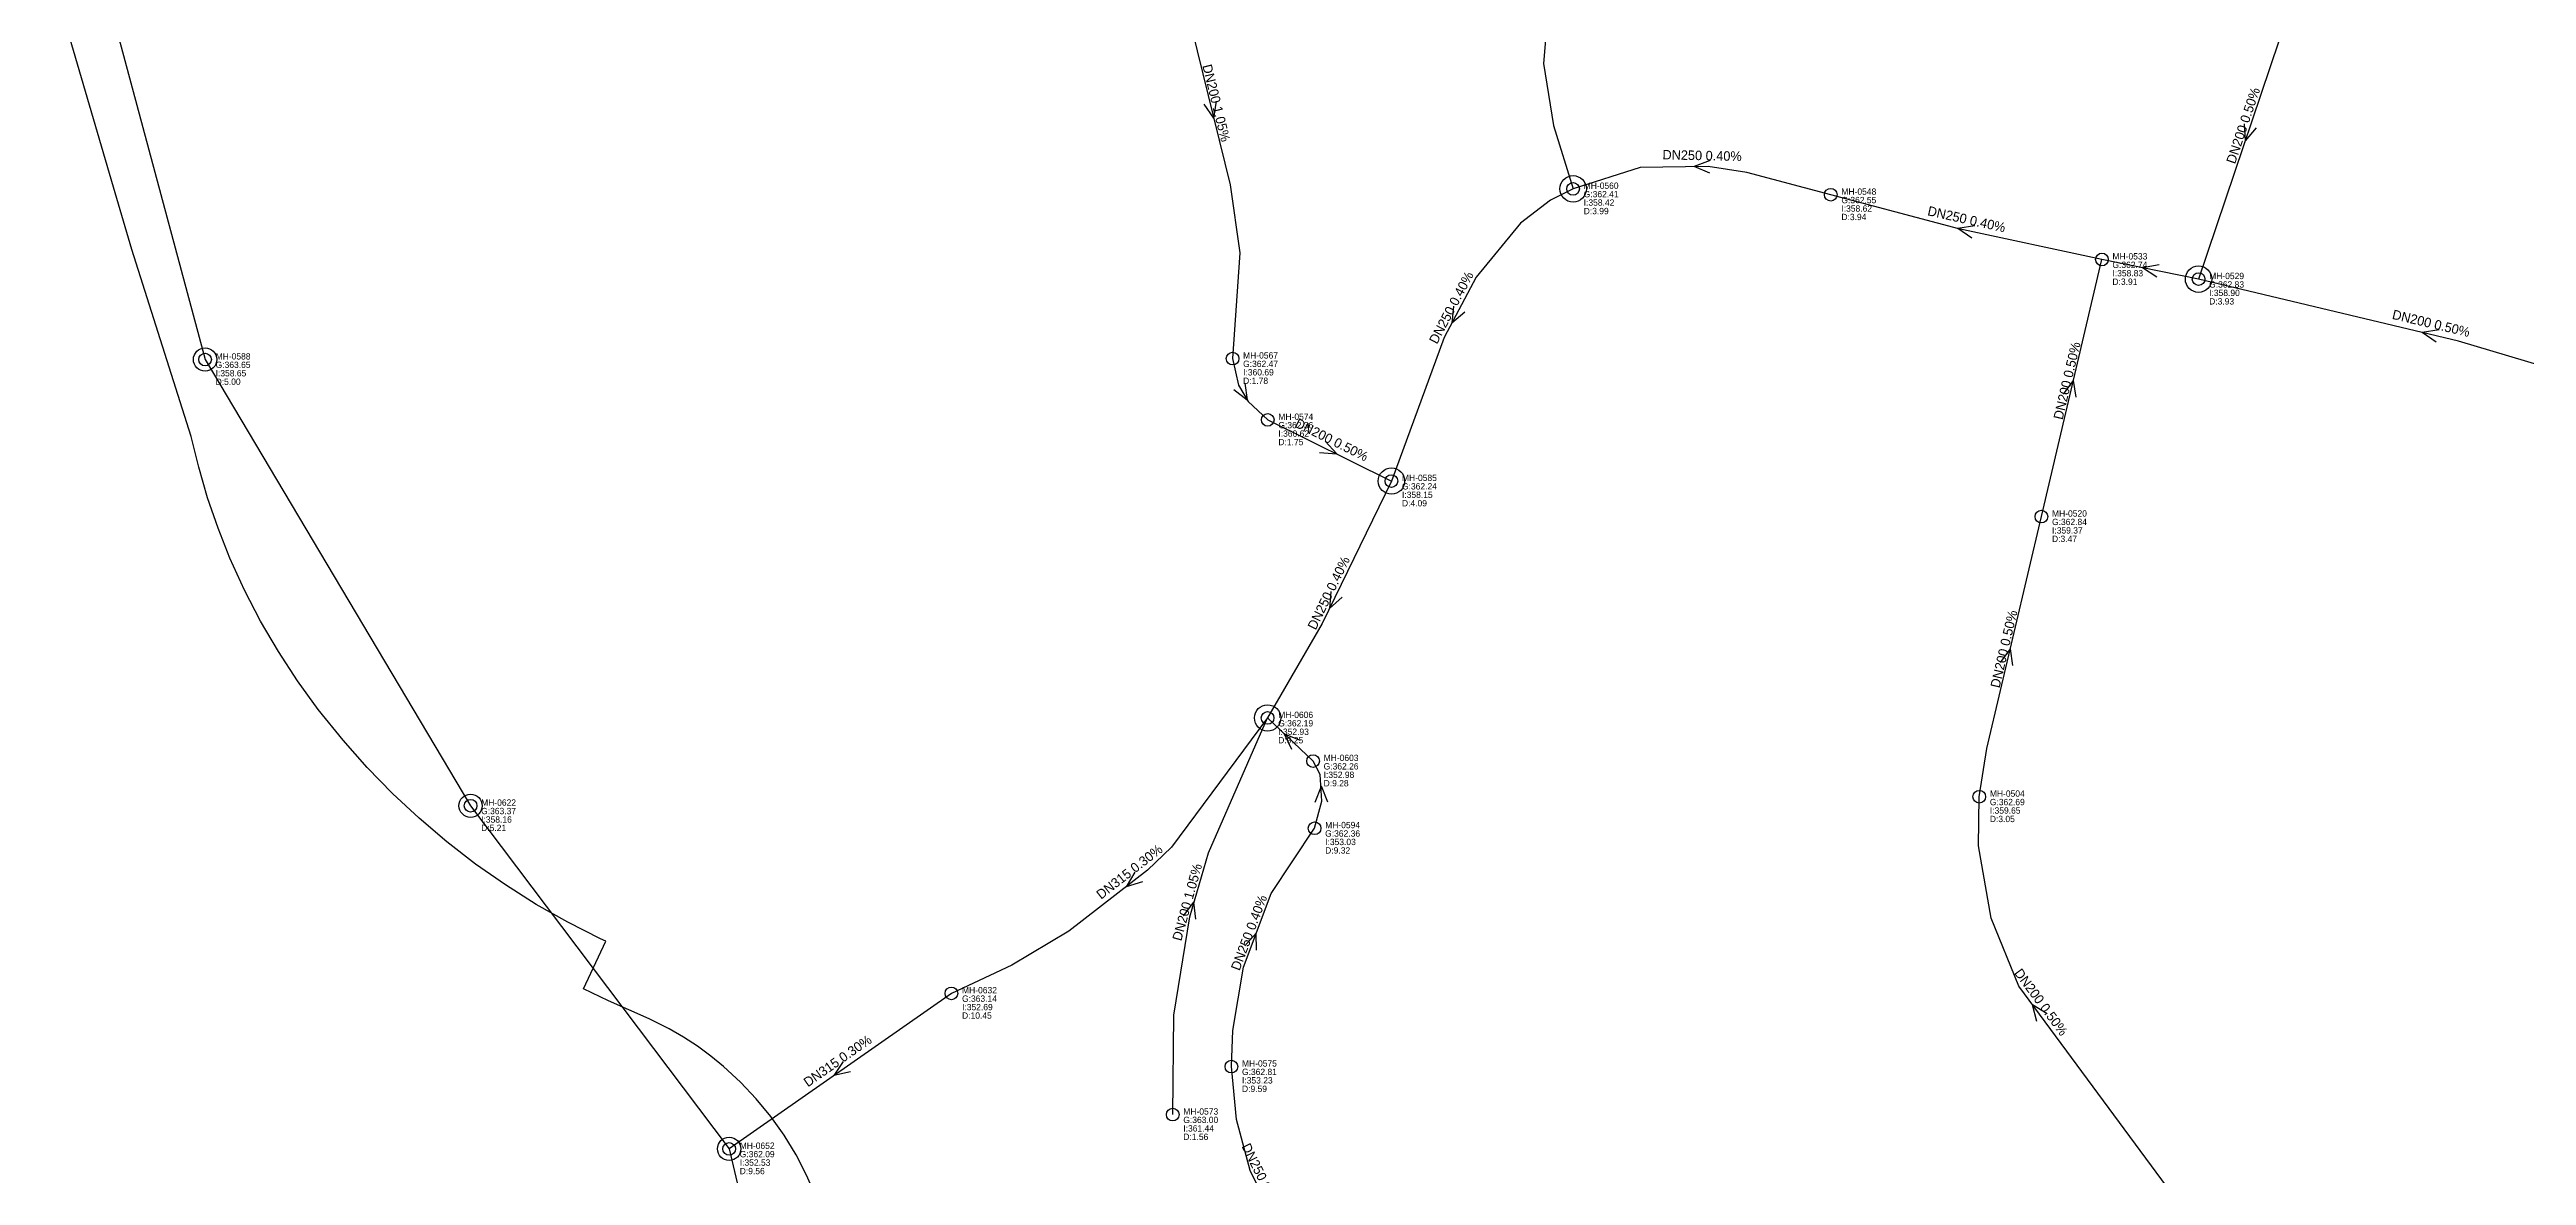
# Model space of a CAD drawing. Header units: metres. Extents: x 449149 to 451990, y 2566737 to 2570847.
# Drawn here: x 449971.2 to 450439.7, y 2570132 to 2570345.1 of the extents above; entities that cross this region are included whole.
import ezdxf
from ezdxf.enums import TextEntityAlignment as Align

# ---------------------------------------------------------------- set-up
doc = ezdxf.new("R2010")
doc.units = ezdxf.units.M
for name, color, linetype in [('SEW-CATCHMENT', 4, 'Continuous'), ('SEW-DROP', 6, 'Continuous'), ('SEW-LABEL', 2, 'Continuous'), ('SEW-MAIN-PIPE', 5, 'Continuous'), ('SEW-MH', 7, 'Continuous'), ('SEW-MH-LABEL', 8, 'Continuous'), ('SEW-PIPE-DN200', 3, 'Continuous'), ('SEW-PIPE-DN250', 4, 'Continuous'), ('SEW-PIPE-DN315', 5, 'Continuous'), ('SEW-TRUNK-MH', 7, 'Continuous')]:
    doc.layers.add(name, color=color, linetype=linetype)

msp = doc.modelspace()

# ---------------------------------------------------------------- linework, layer by layer
at = {"layer": 'SEW-CATCHMENT'}
msp.add_lwpolyline([(450116.1, 2570128.09), (450114.38, 2570132.08), (450112.38, 2570135.94), (450110.12, 2570139.65), (450107.6, 2570143.2), (450104.85, 2570146.56), (450101.86, 2570149.71), (450098.66, 2570152.65), (450096.23, 2570154.63), (450093.71, 2570156.48), (450091.09, 2570158.19), (450088.4, 2570159.78), (450084.61, 2570161.71), (450076.87, 2570165.07), (450072.14, 2570167.36), (450076.39, 2570176.38), (450075.36, 2570176.84), (450069.22, 2570179.95), (450063.23, 2570183.35), (450057.41, 2570187.02), (450051.77, 2570190.97), (450046.32, 2570195.18), (450041.07, 2570199.64), (450036.04, 2570204.34), (450031.25, 2570209.27), (450026.7, 2570214.42), (450022.01, 2570220.24), (450018.08, 2570225.63), (450014.45, 2570231.19), (450011.1, 2570236.93), (450008.05, 2570242.83), (450005.3, 2570248.88), (450003.06, 2570254.54), (450001.08, 2570260.29), (449999.39, 2570266.07), (449997.96, 2570271.92), (449986.72, 2570307.31), (449983.29, 2570319.06), (449971.17, 2570360.55)], dxfattribs=at)
at = {"layer": 'SEW-DROP'}
for centre in [(450259.35, 2570318.77), (450377.65, 2570301.68), (450224.98, 2570263.47), (450201.57, 2570218.62), (450201.57, 2570218.62)]:
    msp.add_circle(centre, 2.5, dxfattribs=at)
at = {"layer": 'SEW-LABEL'}
for p, q in [((450189.48, 2570334.78), (450191.36, 2570332.15)), ((450191.81, 2570335.35), (450191.36, 2570332.15)), ((450386.27, 2570331.07), (450386.45, 2570327.85)), ((450388.55, 2570330.31), (450386.45, 2570327.85)), ((450285.25, 2570324.16), (450282.23, 2570323.02)), ((450285.2, 2570321.76), (450282.23, 2570323.02)), ((450335.31, 2570311.79), (450332.12, 2570311.28)), ((450334.78, 2570309.45), (450332.12, 2570311.28)), ((450370.21, 2570304.42), (450367.04, 2570303.84)), ((450369.74, 2570302.07), (450367.04, 2570303.84)), ((450236.74, 2570296.56), (450236.4, 2570293.35)), ((450238.86, 2570295.44), (450236.4, 2570293.35)), ((450423.17, 2570292.07), (450419.97, 2570291.6)), ((450422.61, 2570289.73), (450419.97, 2570291.6)), ((450197.23, 2570282), (450197.71, 2570278.81)), ((450352.13, 2570279.88), (450353.98, 2570282.52)), ((450354.47, 2570279.33), (450353.98, 2570282.52)), ((450195.16, 2570280.8), (450197.71, 2570278.81)), ((450211.41, 2570268.85), (450214.63, 2570268.6)), ((450212.48, 2570271), (450214.63, 2570268.6)), ((450213.51, 2570242.57), (450213.27, 2570239.35)), ((450215.66, 2570241.52), (450213.27, 2570239.35)), ((450340.2, 2570229.1), (450342.06, 2570231.74)), ((450342.54, 2570228.55), (450342.06, 2570231.74)), ((450206.13, 2570212.65), (450204.77, 2570215.58)), ((450207.78, 2570214.39), (450204.77, 2570215.58)), ((450210.56, 2570202.69), (450211.75, 2570205.7)), ((450212.96, 2570202.7), (450211.75, 2570205.7)), ((450176.43, 2570189.47), (450174.8, 2570186.68)), ((450177.91, 2570187.58), (450174.8, 2570186.68)), ((450185.66, 2570181.2), (450187.61, 2570183.78)), ((450187.98, 2570180.57), (450187.61, 2570183.78)), ((450197.24, 2570175.5), (450199.42, 2570177.88)), ((450199.49, 2570174.65), (450199.42, 2570177.88)), ((450347.08, 2570161.19), (450346.26, 2570164.32)), ((450349.01, 2570162.62), (450346.26, 2570164.32)), ((450121.29, 2570153.63), (450119.52, 2570150.93)), ((450122.66, 2570151.66), (450119.52, 2570150.93))]:
    msp.add_line(p, q, dxfattribs=at)
at = {"layer": 'SEW-MAIN-PIPE'}
for points in [[(449974.75, 2570382.82), (450000.59, 2570286.47)], [(450000.59, 2570286.47), (450050.81, 2570202.01)], [(450050.81, 2570202.01), (450099.72, 2570137.07)], [(450099.72, 2570137.07), (450107.17, 2570105.45)]]:
    msp.add_lwpolyline(points, dxfattribs=at)
at = {"layer": 'SEW-MH'}
for centre in [(450259.35, 2570318.77), (450308.09, 2570317.65), (450359.36, 2570305.4), (450377.65, 2570301.68), (450000.59, 2570286.47), (450194.93, 2570286.65), (450201.6, 2570275.05), (450224.98, 2570263.47), (450347.93, 2570256.73), (450201.57, 2570218.62), (450210.16, 2570210.47), (450050.81, 2570202.01), (450336.17, 2570203.71), (450210.45, 2570197.76), (450141.77, 2570166.5), (450194.72, 2570152.64), (450183.62, 2570143.55), (450099.72, 2570137.07)]:
    msp.add_circle(centre, 1.2, dxfattribs=at)
at = {"layer": 'SEW-PIPE-DN200'}
for points in [[(450253.98, 2570391.41), (450256.05, 2570370.34), (450253.77, 2570342.52), (450255.63, 2570330.78), (450259.35, 2570318.77)], [(450172.21, 2570376.75), (450172.21, 2570376.75), (450177.29, 2570370.21), (450187.22, 2570349), (450194.46, 2570319.55), (450196.29, 2570306.68), (450194.93, 2570286.65), (450194.93, 2570286.65)], [(450396.21, 2570356.86), (450377.65, 2570301.68)], [(450347.93, 2570256.73), (450359.36, 2570305.4)], [(450464.56, 2570278.46), (450461.9, 2570279.44), (450426.79, 2570289.97), (450377.65, 2570301.68)], [(450194.93, 2570286.65), (450196.05, 2570281.63), (450197.9, 2570278.51), (450201.6, 2570275.05), (450201.6, 2570275.05)], [(450201.6, 2570275.05), (450224.98, 2570263.47)], [(450336.17, 2570203.71), (450336.17, 2570203.71), (450337.63, 2570212.87), (450347.93, 2570256.73)], [(450183.62, 2570143.55), (450183.8, 2570162.4), (450186.83, 2570181.01), (450190.4, 2570193.07), (450201.57, 2570218.62)], [(450372.68, 2570128.54), (450343.65, 2570167.85), (450338.4, 2570180.72), (450336.05, 2570194.43), (450336.17, 2570203.71)]]:
    msp.add_lwpolyline(points, dxfattribs=at)
at = {"layer": 'SEW-PIPE-DN250'}
for points in [[(450308.09, 2570317.65), (450292.22, 2570321.86), (450284.87, 2570323.01), (450272.05, 2570322.81), (450259.35, 2570318.77)], [(450259.35, 2570318.77), (450255.08, 2570316.65), (450249.4, 2570312.26), (450241.01, 2570302.06), (450234.98, 2570290.66), (450224.98, 2570263.47)], [(450359.36, 2570305.4), (450332.32, 2570311.22), (450308.09, 2570317.65)], [(450377.65, 2570301.68), (450359.36, 2570305.4)], [(450224.98, 2570263.47), (450211.88, 2570236.48), (450201.57, 2570218.62)], [(450210.16, 2570210.47), (450210.16, 2570210.47), (450201.57, 2570218.62)], [(450210.45, 2570197.76), (450211.83, 2570202.9), (450211.53, 2570207.95), (450210.16, 2570210.47)], [(450194.72, 2570152.64), (450194.97, 2570159.45), (450196.99, 2570171.44), (450202.25, 2570185.38), (450210.45, 2570197.76), (450210.45, 2570197.76)], [(450213.04, 2570110.06), (450204.92, 2570119.44), (450198.26, 2570132.95), (450195.7, 2570142.65), (450194.72, 2570152.64), (450194.72, 2570152.64)]]:
    msp.add_lwpolyline(points, dxfattribs=at)
at = {"layer": 'SEW-PIPE-DN315'}
for points in [[(450201.57, 2570218.62), (450183.41, 2570194.18), (450178.86, 2570189.84), (450163.98, 2570178.25), (450153.17, 2570171.82), (450141.77, 2570166.5)], [(450141.77, 2570166.5), (450099.72, 2570137.07)]]:
    msp.add_lwpolyline(points, dxfattribs=at)
at = {"layer": 'SEW-TRUNK-MH'}
for centre in [(450000.59, 2570286.47), (450050.81, 2570202.01), (450099.72, 2570137.07)]:
    msp.add_circle(centre, 2.2, dxfattribs=at)

# ---------------------------------------------------------------- texts
at = {"layer": 'SEW-LABEL'}
for s, rotation, p in [('DN200 1.05%', -76.1925, (450191, 2570334.81)), ('DN200 0.50%', 71.4146, (450386.93, 2570330.47)), ('DN250 0.40%', 358.7918, (450283.73, 2570324.19)), ('DN250 0.40%', 347.3742, (450333.58, 2570312.15)), ('DN250 0.40%', 62.1258, (450237.1, 2570295.88)), ('DN200 0.50%', 346.5982, (450421.43, 2570292.45)), ('DN200 0.50%', 76.7828, (450353.64, 2570282.26)), ('DN200 0.50%', -26.3605, (450213.29, 2570270.46)), ('DN250 0.40%', 64.113, (450213.93, 2570241.9)), ('DN200 0.50%', 76.7828, (450341.71, 2570231.48)), ('DN315 0.30%', 37.9099, (450175.98, 2570188.81)), ('DN200 1.05%', 74.6382, (450187.22, 2570183.53)), ('DN250 0.40%', 69.3446, (450198.89, 2570177.68)), ('DN200 0.50%', 306.4428, (450347.15, 2570164.31)), ('DN315 0.30%', 34.992, (450120.75, 2570152.99)), ('DN250 0.40%', 296.2271, (450199.9, 2570130.83))]:
    msp.add_text(s, height=1.8, rotation=rotation, dxfattribs=at).set_placement(p, align=Align.CENTER)
at = {"layer": 'SEW-MH-LABEL'}
for s, p in [('MH-0560', (450261.35, 2570318.77)), ('G:362.41', (450261.35, 2570317.17)), ('D:3.99', (450261.35, 2570313.97)), ('I:358.42', (450261.35, 2570315.57)), ('G:362.55', (450310.09, 2570316.05)), ('MH-0548', (450310.09, 2570317.65)), ('I:358.62', (450310.09, 2570314.45)), ('D:3.94', (450310.09, 2570312.85)), ('MH-0533', (450361.36, 2570305.4)), ('G:362.74', (450361.36, 2570303.8)), ('D:3.91', (450361.36, 2570300.6)), ('I:358.83', (450361.36, 2570302.2)), ('G:362.83', (450379.65, 2570300.08)), ('MH-0529', (450379.65, 2570301.68)), ('D:3.93', (450379.65, 2570296.88)), ('I:358.90', (450379.65, 2570298.48)), ('MH-0588', (450002.59, 2570286.47)), ('MH-0567', (450196.93, 2570286.65)), ('G:363.65', (450002.59, 2570284.87)), ('D:5.00', (450002.59, 2570281.67)), ('I:358.65', (450002.59, 2570283.27)), ('G:362.47', (450196.93, 2570285.05)), ('D:1.78', (450196.93, 2570281.85)), ('I:360.69', (450196.93, 2570283.45)), ('G:362.36', (450203.6, 2570273.45)), ('MH-0574', (450203.6, 2570275.05)), ('I:360.62', (450203.6, 2570271.85)), ('D:1.75', (450203.6, 2570270.25)), ('G:362.24', (450226.98, 2570261.87)), ('MH-0585', (450226.98, 2570263.47)), ('D:4.09', (450226.98, 2570258.67)), ('I:358.15', (450226.98, 2570260.27)), ('G:362.84', (450349.93, 2570255.13)), ('MH-0520', (450349.93, 2570256.73)), ('I:359.37', (450349.93, 2570253.53)), ('D:3.47', (450349.93, 2570251.93)), ('G:362.19', (450203.57, 2570217.02)), ('MH-0606', (450203.57, 2570218.62)), ('I:352.93', (450203.57, 2570215.42)), ('D:9.25', (450203.57, 2570213.82)), ('MH-0603', (450212.16, 2570210.47)), ('G:362.26', (450212.16, 2570208.87)), ('D:9.28', (450212.16, 2570205.67)), ('I:352.98', (450212.16, 2570207.27)), ('MH-0622', (450052.81, 2570202.01)), ('G:362.69', (450338.17, 2570202.11)), ('MH-0504', (450338.17, 2570203.71)), ('G:363.37', (450052.81, 2570200.41)), ('D:5.21', (450052.81, 2570197.21)), ('I:358.16', (450052.81, 2570198.81)), ('MH-0594', (450212.45, 2570197.76)), ('D:3.05', (450338.17, 2570198.91)), ('I:359.65', (450338.17, 2570200.51)), ('G:362.36', (450212.45, 2570196.16)), ('D:9.32', (450212.45, 2570192.96)), ('I:353.03', (450212.45, 2570194.56)), ('G:363.14', (450143.77, 2570164.9)), ('MH-0632', (450143.77, 2570166.5)), ('D:10.45', (450143.77, 2570161.7)), ('I:352.69', (450143.77, 2570163.3)), ('G:362.81', (450196.72, 2570151.04)), ('MH-0575', (450196.72, 2570152.64)), ('I:353.23', (450196.72, 2570149.44)), ('D:9.59', (450196.72, 2570147.84)), ('G:363.00', (450185.62, 2570141.95)), ('MH-0573', (450185.62, 2570143.55)), ('I:361.44', (450185.62, 2570140.35)), ('G:362.09', (450101.72, 2570135.47)), ('MH-0652', (450101.72, 2570137.07)), ('D:1.56', (450185.62, 2570138.75)), ('D:9.56', (450101.72, 2570132.27)), ('I:352.53', (450101.72, 2570133.87))]:
    msp.add_text(s, height=1.2, dxfattribs=at).set_placement(p)

doc.saveas('drawing.dxf')
